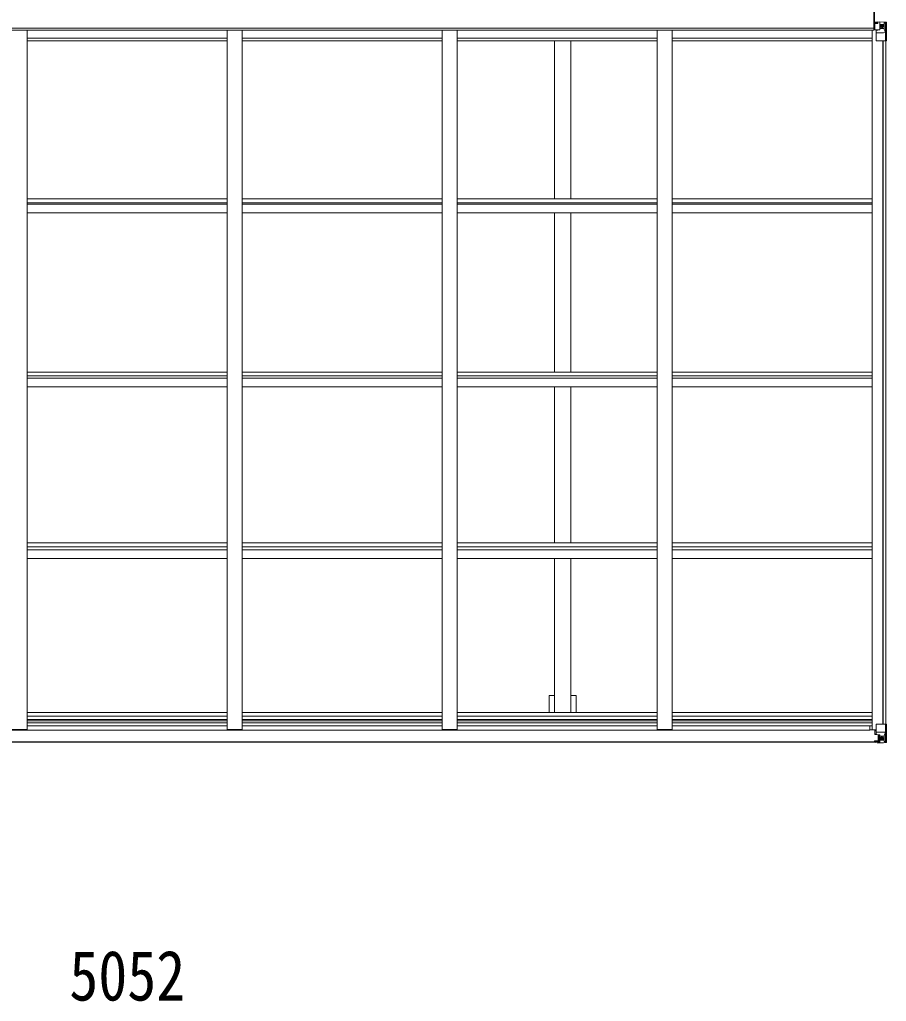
# Model space of a CAD drawing. Units: millimetres at full size; details may follow other scales. Extents: x -9783 to 9892, y -6828 to 6752.
# Drawn here: x 3348 to 6234, y 326 to 3595 of the extents above; entities that cross this region are included whole.
import ezdxf
from ezdxf.enums import TextEntityAlignment as Align

# ---------------------------------------------------------------- set-up
doc = ezdxf.new("R2010")
doc.units = ezdxf.units.MM
doc.header["$LTSCALE"] = 35
for name, color, linetype, lineweight in [('0-1_本体', 4, 'Continuous', 9), ('0-2_部品', 7, 'Continuous', 9), ('0-7_合掌部品', 3, 'Continuous', 9), ('0-A_寸法', 6, 'Continuous', 9)]:
    doc.layers.add(name, color=color, linetype=linetype, lineweight=lineweight)
doc.styles.add('ＭＳ ゴシック', font='')
doc.styles.get('ＭＳ ゴシック').set_extended_font_data('MS Gothic')

msp = doc.modelspace()

# ---------------------------------------------------------------- linework, layer by layer
at = {"layer": '0-1_本体'}
for p, q in [((6192.16, 3566.04), (1219.16, 3566.04)), ((6192.16, 3563.17), (6192.16, 3559.54)), ((6194.66, 3586.29), (6205.16, 3586.29)), ((6192.16, 3559.54), (1219.16, 3559.54)), ((3372.66, 3559.54), (3372.66, 1230.73)), ((3372.66, 3532.73), (4038.66, 3532.73)), ((4038.66, 3559.54), (4038.66, 1230.73)), ((4088.66, 3559.54), (4088.66, 1230.73)), ((4088.66, 3532.73), (4754.66, 3532.73)), ((4754.66, 3559.54), (4754.66, 1230.73)), ((4804.66, 3559.54), (4804.66, 1230.73)), ((4804.66, 3532.73), (5470.66, 3532.73)), ((5470.66, 3559.54), (5470.66, 1230.73)), ((5520.66, 3559.54), (5520.66, 1230.73)), ((5520.66, 3532.73), (6186.66, 3532.73)), ((6186.66, 3559.54), (6186.66, 1230.31)), ((6192.16, 3560.84), (6195.7, 3560.84)), ((3372.66, 3523.62), (4038.66, 3523.62)), ((4088.66, 3523.62), (4754.66, 3523.62)), ((4804.66, 3523.62), (5470.66, 3523.62)), ((5128.16, 3523.62), (5128.16, 2997.56)), ((5183.16, 3523.62), (5183.16, 2997.56)), ((5520.66, 3523.62), (6186.66, 3523.62)), ((6221.96, 3524.49), (6221.96, 1249.39)), ((6222.66, 3524.49), (6222.66, 1249.39)), ((6231.66, 3524.49), (6231.66, 1249.39)), ((3372.66, 2997.56), (4038.66, 2997.56)), ((3372.66, 2984.54), (4038.66, 2984.54)), ((3372.66, 2980.75), (4038.66, 2980.75)), ((4088.66, 2997.56), (4754.66, 2997.56)), ((4088.66, 2984.54), (4754.66, 2984.54)), ((4088.66, 2980.75), (4754.66, 2980.75)), ((4804.66, 2997.56), (5470.66, 2997.56)), ((4804.66, 2984.54), (5470.66, 2984.54)), ((4804.66, 2980.75), (5470.66, 2980.75)), ((5520.66, 2997.56), (6186.66, 2997.56)), ((5520.66, 2984.54), (6186.66, 2984.54)), ((5520.66, 2980.75), (6186.66, 2980.75)), ((3372.66, 2950.95), (4038.66, 2950.95)), ((4088.66, 2950.95), (4754.66, 2950.95)), ((4804.66, 2950.95), (5470.66, 2950.95)), ((5128.16, 2950.95), (5128.16, 2421.27)), ((5183.16, 2950.95), (5183.16, 2421.27)), ((5520.66, 2950.95), (6186.66, 2950.95)), ((3372.66, 2421.27), (4038.66, 2421.27)), ((4088.66, 2421.27), (4754.66, 2421.27)), ((4804.66, 2421.27), (5470.66, 2421.27)), ((5520.66, 2421.27), (6186.66, 2421.27)), ((3372.66, 2408.32), (4038.66, 2408.32)), ((3372.66, 2401.15), (4038.66, 2401.15)), ((4088.66, 2408.32), (4754.66, 2408.32)), ((4088.66, 2401.15), (4754.66, 2401.15)), ((4804.66, 2408.32), (5470.66, 2408.32)), ((4804.66, 2401.15), (5470.66, 2401.15)), ((5520.66, 2408.32), (6186.66, 2408.32)), ((5520.66, 2401.15), (6186.66, 2401.15)), ((3372.66, 2371.71), (4038.66, 2371.71)), ((4088.66, 2371.71), (4754.66, 2371.71)), ((4804.66, 2371.71), (5470.66, 2371.71)), ((5128.16, 2371.71), (5128.16, 1852.58)), ((5183.16, 2371.71), (5183.16, 1852.58)), ((5520.66, 2371.71), (6186.66, 2371.71)), ((3372.66, 1852.58), (4038.66, 1852.58)), ((3372.66, 1839.73), (4038.66, 1839.73)), ((4088.66, 1852.58), (4754.66, 1852.58)), ((4088.66, 1839.73), (4754.66, 1839.73)), ((4804.66, 1852.58), (5470.66, 1852.58)), ((4804.66, 1839.73), (5470.66, 1839.73)), ((5520.66, 1852.58), (6186.66, 1852.58)), ((5520.66, 1839.73), (6186.66, 1839.73)), ((3372.66, 1829.76), (4038.66, 1829.76)), ((3372.66, 1800.76), (4038.66, 1800.76)), ((4088.66, 1829.76), (4754.66, 1829.76)), ((4088.66, 1800.76), (4754.66, 1800.76)), ((4804.66, 1829.76), (5470.66, 1829.76)), ((4804.66, 1800.76), (5470.66, 1800.76)), ((5128.16, 1800.76), (5128.16, 1288.35)), ((5183.16, 1800.76), (5183.16, 1288.35)), ((5520.66, 1829.76), (6186.66, 1829.76)), ((5520.66, 1800.76), (6186.66, 1800.76)), ((5128.16, 1344.62), (5110.46, 1344.62)), ((5110.46, 1344.62), (5110.46, 1288.35)), ((5200.86, 1344.62), (5183.16, 1344.62)), ((5200.86, 1344.62), (5200.86, 1288.35)), ((3372.66, 1288.35), (4038.66, 1288.35)), ((3372.66, 1275.53), (4038.66, 1275.53)), ((4088.66, 1288.35), (4754.66, 1288.35)), ((4088.66, 1275.53), (4754.66, 1275.53)), ((4804.66, 1288.35), (5470.66, 1288.35)), ((4804.66, 1275.53), (5470.66, 1275.53)), ((5520.66, 1288.35), (6186.66, 1288.35)), ((5520.66, 1275.53), (6186.66, 1275.53)), ((3372.66, 1264.19), (4038.66, 1264.19)), ((3372.66, 1260.4), (4038.66, 1260.4)), ((3372.66, 1253.33), (4038.66, 1253.33)), ((3372.66, 1243.96), (4038.66, 1243.96)), ((4088.66, 1264.19), (4754.66, 1264.19)), ((4088.66, 1260.4), (4754.66, 1260.4)), ((4088.66, 1253.33), (4754.66, 1253.33)), ((4088.66, 1243.96), (4754.66, 1243.96)), ((4804.66, 1264.19), (5470.66, 1264.19)), ((4804.66, 1260.4), (5470.66, 1260.4)), ((4804.66, 1253.33), (5470.66, 1253.33)), ((4804.66, 1243.96), (5470.66, 1243.96)), ((5520.66, 1264.19), (6186.66, 1264.19)), ((5520.66, 1260.4), (6186.66, 1260.4)), ((5520.66, 1253.33), (6186.66, 1253.33)), ((5520.66, 1243.96), (6186.66, 1243.96)), ((6179.16, 1243.96), (6179.16, 1228.89)), ((1232.16, 1228.89), (6179.16, 1228.89)), ((3322.66, 1230.73), (3372.66, 1230.73)), ((4038.66, 1230.73), (4088.66, 1230.73)), ((4754.66, 1230.73), (4804.66, 1230.73)), ((5470.66, 1230.73), (5520.66, 1230.73)), ((6199.66, 1230.31), (6186.66, 1230.31)), ((1201.16, 1190.69), (6210.16, 1190.69)), ((1201.16, 1188.62), (6210.16, 1188.62))]:
    msp.add_line(p, q, dxfattribs=at)
at = {"layer": '0-2_部品'}
for p, q in [((6199.66, 1248.39), (6199.66, 1215.29)), ((6230.81, 1249.39), (6200.66, 1249.39)), ((6230.81, 1249.39), (6230.81, 1188.81)), ((6179.16, 1229.7), (6199.66, 1229.7)), ((6195.16, 1229.7), (6195.16, 1214.52)), ((6195.16, 1226.39), (6199.66, 1226.39)), ((6196.16, 1216.25), (6195.16, 1216.24)), ((6195.16, 1214.52), (6196.16, 1214.51)), ((6200.21, 1214.48), (6196.16, 1214.51)), ((6223.66, 1222.72), (6199.66, 1222.72)), ((6200.48, 1215.04), (6210.83, 1213.38)), ((6200.48, 1214.4), (6200.48, 1215.04)), ((6210.83, 1212.75), (6200.48, 1214.4)), ((6206.16, 1213.49), (6206.16, 1193.76)), ((6210.83, 1213.38), (6210.83, 1212.75)), ((6230.27, 1222.51), (6223.66, 1222.72)), ((6230.27, 1222.51), (6226.13, 1210.43)), ((6193.66, 1193.37), (6193.66, 1193.26)), ((6193.66, 1191.69), (6193.66, 1193.26)), ((6193.66, 1191.69), (6193.66, 1190.69)), ((6194.66, 1191.69), (6193.66, 1191.69)), ((6194.66, 1190.69), (6194.66, 1191.69)), ((6199.66, 1191.69), (6194.66, 1191.69)), ((6199.86, 1188.19), (6198.17, 1188.62)), ((6199.66, 1193.3), (6209.66, 1193.39)), ((6199.66, 1193.3), (6199.66, 1191.69)), ((6199.86, 1188.19), (6200.16, 1188.19)), ((6200.16, 1188.19), (6200.16, 1188.62)), ((6201.66, 1191.46), (6209.66, 1191.46)), ((6201.66, 1191.43), (6209.66, 1191.43)), ((6205.16, 1187.8), (6205.16, 1188.62)), ((6205.16, 1187.8), (6210.16, 1187.89)), ((6205.16, 1187.39), (6205.16, 1187.8)), ((6205.16, 1187.39), (6205.16, 1186.88)), ((6211.66, 1187.28), (6205.16, 1186.88)), ((6205.16, 1186.88), (6205.16, 1185.99)), ((6205.16, 1185.99), (6211.66, 1186.39)), ((6206.16, 1205.59), (6210.16, 1205.59)), ((6206.16, 1197.39), (6210.16, 1197.39)), ((6206.16, 1193.76), (6206.16, 1193.53)), ((6210.05, 1193.76), (6206.16, 1193.76)), ((6209.66, 1193.55), (6209.66, 1193.39)), ((6209.66, 1193.39), (6209.66, 1192.46)), ((6209.66, 1193.39), (6209.66, 1193.39)), ((6209.66, 1192.46), (6210.16, 1192.46)), ((6209.66, 1192.46), (6209.66, 1191.46)), ((6209.66, 1191.46), (6209.66, 1191.43)), ((6210.16, 1209.19), (6211.66, 1209.19)), ((6210.16, 1195.63), (6211.66, 1195.63)), ((6210.16, 1192.1), (6211.66, 1192.1)), ((6223.66, 1209.19), (6211.66, 1209.19)), ((6212.66, 1195.63), (6211.66, 1195.63)), ((6223.66, 1195.63), (6211.66, 1195.63)), ((6211.66, 1186.51), (6223.66, 1187.29)), ((6218.18, 1202.83), (6218.18, 1203.79)), ((6223.66, 1209.19), (6223.66, 1209.19)), ((6223.66, 1209.19), (6225.99, 1209.16)), ((6225.99, 1195.69), (6223.66, 1195.63)), ((6223.75, 1187.3), (6231.67, 1187.77)), ((6225.99, 1209.16), (6225.99, 1195.69)), ((6226.85, 1192.18), (6229.58, 1188.51)), ((6230.81, 1188.74), (6230.81, 1188.81)), ((6232.72, 1187.72), (6232.72, 1187.69)), ((6232.72, 1187.68), (6232.72, 1187.68)), ((6233.66, 1188.68), (6233.66, 1188.72))]:
    msp.add_line(p, q, dxfattribs=at)
for points in [[(6233.66, 1188.72), (6233.66, 1249.39), (6230.81, 1249.39)], [(6196.16, 1214.51), (6196.16, 1216.25), (6199.66, 1216.27)], [(6205.16, 1187.39), (6210.16, 1187.39), (6210.16, 1212.86)], [(6232.72, 1187.68), (6223.66, 1187.13), (6211.66, 1186.39), (6211.66, 1212.49)], [(6199.66, 1193.3), (6199.66, 1193.31), (6193.66, 1193.26)], [(6194.66, 1193.42), (6209.66, 1193.55), (6209.66, 1193.55)], [(6209.66, 1192.46), (6201.66, 1192.46), (6201.66, 1190.69)], [(6217.22, 1200.91), (6216.26, 1200.91), (6216.26, 1201.87), (6217.22, 1201.87)], [(6218.18, 1203.79), (6219.14, 1203.79), (6219.14, 1202.83)], [(6219.14, 1199.95), (6219.14, 1198.99), (6218.18, 1198.99), (6218.18, 1199.95)], [(6220.1, 1201.87), (6221.06, 1201.87), (6221.06, 1200.91), (6220.1, 1200.91)]]:
    msp.add_lwpolyline(points, dxfattribs=at)
msp.add_circle((6218.66, 1201.39), 5.3, dxfattribs=at)
for centre, radius, start, end in [((6200.66, 1248.39), 1, 90, 180), ((6200.59, 1215.97), 0.937, 182.32209, 263.26766), ((6200.59, 1215.33), 0.937, 182.32209, 263.26766), ((6210.72, 1212.45), 0.937, 2.32209, 83.26766), ((6210.72, 1211.82), 0.937, 2.32209, 83.26766), ((6194.52, 1185.73), 7.69, 88.96999, 96.43426), ((6209.66, 1193.89), 0.5, 270.52895, 0.04464), ((6209.66, 1190.96), 0.5, 0.00109, 90.00109), ((6209.66, 1190.93), 0.5, 359.99802, 89.99691), ((6209.65, 1194.06), 0.513, 271.88028, 1.04707), ((6217.22, 1202.83), 0.96, 270, 0), ((6217.22, 1199.95), 0.96, 0, 90), ((6220.1, 1202.83), 0.96, 180, 270), ((6220.1, 1199.95), 0.96, 90, 180), ((6229.53, 1188.68), 1.28, 311.17831, 2.45895), ((6231.5, 1175.07), 12.7, 89.24466, 95.10311), ((6232.66, 1188.72), 0.999, 273.4424, 359.95083), ((6232.66, 1188.68), 0.999, 273.4424, 359.95083), ((6232.66, 1188.68), 1, 273.50017, 0.00079)]:
    msp.add_arc(centre, radius, start, end, dxfattribs=at)
for centre, major_axis, ratio, start_param, end_param in [((6227.39, 1209.14), (0, -3), 0.468246, 4.2703918, 4.7058971), ((6229.55, 1220.16), (-0.85, -2.32), 0.403757, 2.3087461, 3.2744049), ((6305.41, 1195.63), (-81.75, 0), 0.061163, 0, 0.0007725), ((6228.86, 1195.77), (-0.03, -5), 0.573921, 4.7320603, 5.5159136), ((6230.53, 1190.7), (0.02, -3), 0.466854, 5.5234897, 6.1575023), ((6230.72, 1187.6), (-2, -0.12), 0.060933, 3.1378449, 4.2119296), ((6031.72, 1175.37), (-201, -12.36), 0.060933, 3.1373463, 3.1378449)]:
    msp.add_ellipse(centre, major_axis=major_axis, ratio=ratio, start_param=start_param, end_param=end_param, dxfattribs=at)
at = {"layer": '0-7_合掌部品'}
for p, q in [((6195.16, 3561.65), (6195.16, 3581.8)), ((6196.16, 3582.51), (6205.16, 3582.57)), ((6205.16, 3587.89), (6205.16, 3581.94)), ((6211.66, 3560.7), (6211.66, 3587.49)), ((6211.66, 3587.37), (6223.66, 3586.59)), ((6223.66, 3578.25), (6211.66, 3578.25)), ((6211.66, 3564.69), (6223.66, 3564.69)), ((6219.14, 3571.05), (6219.14, 3570.09)), ((6225.99, 3578.19), (6223.66, 3578.25)), ((6223.66, 3564.69), (6225.99, 3564.72)), ((6223.66, 3564.69), (6223.66, 3564.69)), ((6223.75, 3586.59), (6231.67, 3586.11)), ((6225.99, 3564.72), (6225.99, 3578.19)), ((6230.27, 3551.37), (6226.13, 3563.46)), ((6226.85, 3581.7), (6229.58, 3585.37)), ((6230.81, 3585.14), (6230.81, 3585.07)), ((6230.81, 3524.49), (6230.81, 3585.07)), ((6232.72, 3586.16), (6232.72, 3586.2)), ((6233.66, 3585.2), (6233.66, 3524.49)), ((6205.16, 3560.7), (6196.16, 3560.74)), ((6199.66, 3525.49), (6199.66, 3558.59)), ((6223.66, 3551.16), (6199.66, 3551.16)), ((6208.13, 3560.7), (6200.48, 3559.48)), ((6200.48, 3558.85), (6210.83, 3560.5)), ((6200.48, 3559.48), (6200.48, 3558.85)), ((6211.66, 3560.7), (6205.16, 3560.7)), ((6210.83, 3560.5), (6210.83, 3560.7)), ((6230.27, 3551.37), (6223.66, 3551.16)), ((6233.66, 3524.49), (6200.66, 3524.49))]:
    msp.add_line(p, q, dxfattribs=at)
for points in [[(6193.16, 3563.17), (6192.16, 3563.17), (6192.16, 3626.17), (6193.16, 3626.17)], [(6195.16, 3581.8), (6195.17, 3581.91), (6205.16, 3581.94)], [(6232.72, 3586.2), (6223.66, 3586.76), (6205.16, 3587.89)], [(6217.22, 3572.01), (6216.26, 3572.01), (6216.26, 3572.97), (6217.22, 3572.97)], [(6218.18, 3573.93), (6218.18, 3574.89), (6219.14, 3574.89), (6219.14, 3573.93)], [(6219.14, 3570.09), (6218.18, 3570.09), (6218.18, 3571.05)], [(6220.1, 3572.97), (6221.06, 3572.97), (6221.06, 3572.01), (6220.1, 3572.01)]]:
    msp.add_lwpolyline(points, dxfattribs=at)
msp.add_lwpolyline([(6193.16, 3563.17), (6193.16, 3626.17), (6194.66, 3626.17), (6194.66, 3563.17)], close=True, dxfattribs=at)
msp.add_circle((6218.66, 3572.49), 5.3, dxfattribs=at)
for centre, radius, start, end in [((6217.22, 3573.93), 0.96, 270, 0), ((6217.22, 3571.05), 0.96, 0, 90), ((6220.1, 3573.93), 0.96, 180, 270), ((6220.1, 3571.05), 0.96, 90, 180), ((6229.53, 3585.2), 1.28, 357.54105, 48.82169), ((6231.5, 3598.81), 12.7, 264.89689, 270.75534), ((6232.66, 3585.2), 0.999, 0.04917, 86.5576), ((6232.66, 3585.2), 1, 359.99921, 86.49983), ((6232.66, 3585.16), 0.999, 0.04917, 86.5576), ((6200.59, 3558.55), 0.937, 96.73234, 177.67791), ((6200.59, 3557.92), 0.937, 96.73234, 177.67791), ((6210.72, 3561.43), 0.937, 276.73234, 309.06602), ((6200.66, 3525.49), 1, 180, 270)]:
    msp.add_arc(centre, radius, start, end, dxfattribs=at)
for centre, major_axis, ratio, start_param, end_param in [((6196.16, 3581.81), (-1, -0.012), 0.707053, 4.7036637, 6.124411), ((6305.41, 3578.25), (-81.75, 0), 0.061163, 6.2824128, 6.2831853), ((6228.86, 3578.11), (-0.03, 5), 0.573921, 0.7672717, 1.551125), ((6227.39, 3564.74), (0, 3), 0.468246, 1.5772882, 2.0127935), ((6230.53, 3583.18), (0.02, 3), 0.466854, 0.125683, 0.7596956), ((6230.72, 3586.28), (-2, 0.12), 0.060933, 2.0712557, 3.1453404), ((6031.72, 3598.51), (-201, 12.36), 0.060933, 3.1453404, 3.145839), ((6196.16, 3561.64), (-1, 0.021), 0.906239, 0.0187047, 1.589501), ((6229.55, 3553.72), (-0.85, 2.32), 0.403757, 3.0087805, 3.9744392)]:
    msp.add_ellipse(centre, major_axis=major_axis, ratio=ratio, start_param=start_param, end_param=end_param, dxfattribs=at)

# ---------------------------------------------------------------- texts
at = {"layer": '0-A_寸法', "color": 7, "style": 'ＭＳ ゴシック', "width": 0.85}
msp.add_text('5052', height=166.8, dxfattribs=at).set_placement((3513.16, 278.83), align=Align.BOTTOM_LEFT)

doc.saveas('drawing.dxf')
